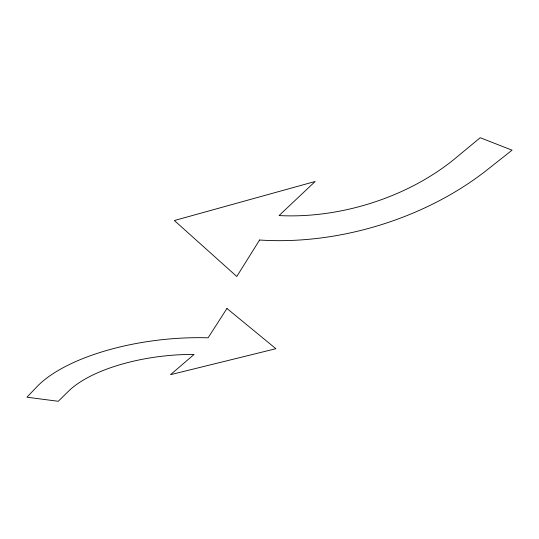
<?xml version="1.0" encoding="UTF-8"?>
<svg xmlns="http://www.w3.org/2000/svg" width="539" height="539" viewBox="0 0 539 539"><rect width="100%" height="100%" fill="white"/><g stroke="black" fill="none" stroke-linecap="round" stroke-linejoin="round"><path stroke-width="0.81" d="M259.589 240.01L236.776 276.48L174.367 220.525L315.194 181.468L279.054 215.566A180.511 117.111 -16.4 0 0 455.933 157.833L480.209 137.714L512.05 150.179L485.909 170.836A234.829 153.642 -16.6 0 1 259.589 240.01M226.946 308.483L208.088 337.818A142.586 58.286 -6.5 0 0 37.326 386.308L26.95 397.209L58.259 401.286L68.305 391.395A110.279 44.926 -6.5 0 1 194.101 354.426L170.499 374.686L275.907 348.713L226.946 308.483"/></g></svg>
